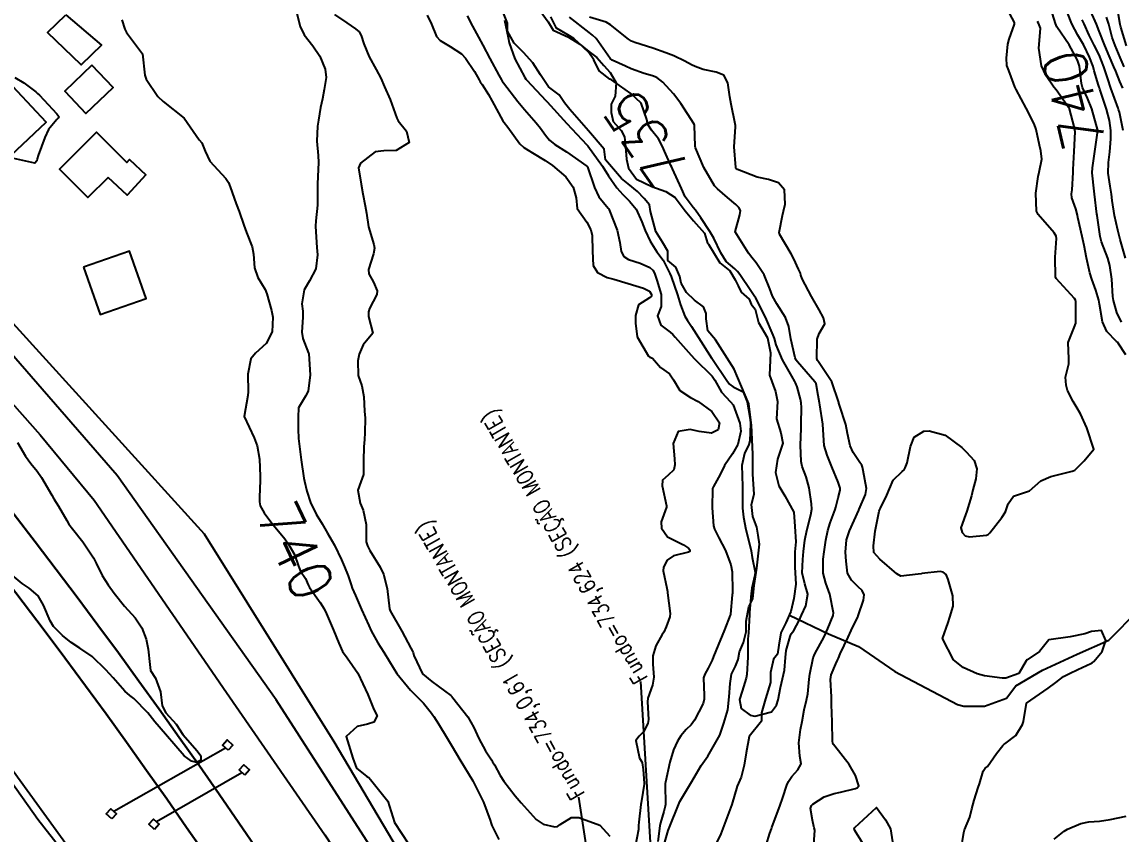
# Model space of a CAD drawing. Header units: metres. Extents: x 318500 to 325275, y 7408834 to 7428799.
# Drawn here: x 323102.9 to 323206.3, y 7421228.1 to 7421304.6 of the extents above; entities that cross this region are included whole.
import ezdxf
from ezdxf.enums import TextEntityAlignment as Align

# ---------------------------------------------------------------- set-up
doc = ezdxf.new("R2010")
doc.units = ezdxf.units.M
doc.header["$MEASUREMENT"] = 0
doc.linetypes.add('CONTINUO', pattern=[0])
for name, color, linetype in [('Cotas', 45, 'Continuous'), ('Curvas de Nivel 1m', 11, 'Continuous'), ('Curvas de Nivel 5m', 15, 'Continuous'), ('Divisas', 45, 'Continuous'), ('Edificações', 30, 'Continuous'), ('Hidrografia', 140, 'Continuous'), ('Linha Férrea', 20, 'Continuous'), ('Pórticos', 45, 'Continuous'), ('TEXTO', 45, 'Continuous'), ('Vias Primárias', 230, 'Continuous'), ('Vias Secundárias', 230, 'Continuous')]:
    doc.layers.add(name, color=color, linetype=linetype)
doc.styles.add('ROMANS', font='romans', dxfattribs={"height": 0.2})
doc.styles.add('Style-STANDARD', font='STANDARD.shx')

msp = doc.modelspace()

# ---------------------------------------------------------------- linework, layer by layer
at = {"layer": 'Curvas de Nivel 1m', "flags": 128}
for points, elevation in [([(323128.74, 7421305.37), (323129.06, 7421304.16), (323129.44, 7421303.36), (323130.24, 7421302.33), (323130.91, 7421301.34), (323131.41, 7421300.14), (323131.5, 7421299.34), (323131.33, 7421298.2), (323131.15, 7421297.34), (323130.99, 7421296.52), (323130.79, 7421295.34), (323130.71, 7421294.77), (323130.63, 7421293.34), (323130.75, 7421291.99), (323130.79, 7421291.34), (323130.76, 7421290.67), (323130.69, 7421289.34), (323130.71, 7421288.69), (323130.71, 7421287.34), (323130.53, 7421285.85), (323130.51, 7421285.34), (323130.54, 7421284.82), (323130.62, 7421283.34), (323130.68, 7421282.64), (323130.54, 7421281.34), (323129.95, 7421280.22), (323129.45, 7421279.36), (323129.23, 7421278.05), (323129.3, 7421277.36), (323129.33, 7421276.79), (323129.22, 7421275.36), (323129.3, 7421274.78), (323129.86, 7421273.41), (323129.88, 7421273.35), (323129.89, 7421273.32), (323130.02, 7421271.35), (323129.81, 7421269.83), (323129.58, 7421269.35), (323128.92, 7421268.24), (323128.87, 7421267.36), (323128.89, 7421266.24), (323128.92, 7421265.36), (323129, 7421264.62), (323129.16, 7421263.36), (323129.42, 7421261.64), (323129.47, 7421261.35), (323129.69, 7421260.42), (323130.04, 7421259.34), (323130.58, 7421258.25), (323131.12, 7421257.33), (323131.64, 7421256.46), (323132.29, 7421255.31), (323132.95, 7421253.95), (323133.23, 7421253.3), (323133.58, 7421252.43), (323133.86, 7421251.58), (323133.96, 7421251.29), (323134.27, 7421250.58), (323134.85, 7421249.28), (323135.52, 7421247.75), (323135.75, 7421247.27), (323136.37, 7421246.13), (323136.94, 7421245.25), (323137.48, 7421244.36), (323138.16, 7421243.23), (323139.44, 7421241.68), (323139.92, 7421241.21), (323140.66, 7421240.44), (323141.41, 7421239.52), (323141.55, 7421239.33), (323141.65, 7421239.19), (323142.07, 7421238.51), (323142.9, 7421237.17), (323143.37, 7421236.38), (323144.09, 7421235.15), (323145.33, 7421233.14), (323146.31, 7421231.12), (323146.94, 7421229.45), (323147.05, 7421229.11), (323147.11, 7421228.95), (323147.27, 7421228.63), (323147.77, 7421227.62)], 739), ([(323191.25, 7421226.52), (323191.52, 7421228.28), (323191.6, 7421228.52), (323192.09, 7421229.72), (323192.29, 7421230.51), (323192.5, 7421231.33), (323192.89, 7421232.5), (323192.99, 7421232.85), (323193.35, 7421234.05), (323193.53, 7421234.33), (323193.74, 7421234.49), (323194.61, 7421235.72), (323195.2, 7421236.47), (323195.29, 7421236.56), (323195.38, 7421236.62), (323196.43, 7421237.42), (323197.05, 7421238.45), (323197.13, 7421238.74), (323197.44, 7421240.45), (323199.45, 7421241.86), (323200.18, 7421242.41), (323200.92, 7421242.95), (323201.47, 7421243.23), (323202.26, 7421243.61), (323203.49, 7421244.2), (323203.6, 7421244.25), (323203.77, 7421244.37), (323204.54, 7421245.32), (323204.9, 7421246.35), (323204.47, 7421247.3), (323203.53, 7421247.19), (323202.93, 7421246.98), (323201.52, 7421246.7), (323199.52, 7421246.42), (323198.64, 7421245.3), (323197.49, 7421244.53), (323197.44, 7421244.5), (323197.4, 7421244.45), (323196.7, 7421243.23), (323195.47, 7421242.81), (323195.13, 7421242.81), (323193.47, 7421243.01), (323192.77, 7421243.21), (323191.48, 7421243.81), (323190.56, 7421244.54), (323189.52, 7421246.55), (323190.04, 7421248.04), (323190.22, 7421248.54), (323190.52, 7421249.58), (323190.48, 7421250.54), (323190.04, 7421252.09), (323189.85, 7421252.55), (323189.59, 7421252.79), (323189.29, 7421252.85), (323187.59, 7421252.65), (323187.53, 7421252.64), (323187.23, 7421252.59), (323185.59, 7421252.42), (323185.22, 7421252.61), (323183.61, 7421254), (323183.05, 7421254.64), (323183.01, 7421255.26), (323183.17, 7421256.64), (323183.55, 7421258.51), (323183.59, 7421258.63), (323183.62, 7421258.68), (323183.67, 7421258.8), (323184.28, 7421260.04), (323184.52, 7421260.62), (323184.89, 7421261.44), (323185.72, 7421262.27), (323185.9, 7421262.43), (323186.01, 7421262.61), (323186.2, 7421263.07), (323186.5, 7421264.6), (323186.86, 7421265.49), (323187.77, 7421266.04), (323188.26, 7421266.09), (323189.77, 7421265.68), (323191.33, 7421264.53), (323191.75, 7421264.12), (323192.5, 7421263.28), (323192.74, 7421262.51), (323192.66, 7421261.57), (323192.39, 7421260.52), (323192.24, 7421259.97), (323191.82, 7421258.53), (323191.67, 7421258.19), (323191.23, 7421256.96), (323191.37, 7421256.53), (323191.65, 7421256.21), (323192.05, 7421256.12), (323193.65, 7421256.26), (323193.82, 7421256.33), (323193.98, 7421256.5), (323195.11, 7421257.92), (323195.44, 7421258.47), (323195.69, 7421259.22), (323196.21, 7421259.95), (323197.7, 7421260.45), (323198.78, 7421261.37), (323199.72, 7421261.78), (323200.22, 7421261.91), (323201.73, 7421262.29), (323201.81, 7421262.31), (323201.96, 7421262.39), (323202.86, 7421263.26), (323203.76, 7421264.37), (323203.11, 7421266.38), (323202.5, 7421267.69), (323202.09, 7421268.39), (323201.81, 7421268.84), (323201.3, 7421269.87), (323201.16, 7421270.4), (323201.1, 7421271.14), (323201.4, 7421272.4), (323201.42, 7421272.85), (323201.36, 7421274.4), (323201.9, 7421275.81), (323202.07, 7421276.23), (323202.07, 7421276.39), (323202.07, 7421278.25), (323202.04, 7421278.39), (323201.94, 7421278.55), (323200.23, 7421280.42), (323200.15, 7421280.59), (323200.12, 7421282.42), (323200.25, 7421284.19), (323200.21, 7421284.42), (323200.02, 7421284.73), (323198.52, 7421286.44), (323198.36, 7421286.75), (323198.29, 7421288.45), (323198.51, 7421290.02), (323198.63, 7421290.44), (323198.88, 7421291.67), (323198.79, 7421292.44), (323198.66, 7421292.97), (323198.35, 7421294.45), (323198.16, 7421294.98), (323197.4, 7421296.46), (323196.44, 7421298.23), (323196.33, 7421298.47), (323196.21, 7421298.8), (323195.75, 7421300), (323195.59, 7421300.48), (323195.55, 7421301.17), (323195.68, 7421302.48), (323195.81, 7421302.94), (323196.29, 7421304.35), (323196.31, 7421304.45), (323196.31, 7421304.47), (323196.29, 7421304.51), (323195.62, 7421305.8)], 738), ([(323206.73, 7421282.33), (323206.25, 7421284.1), (323206.19, 7421284.34), (323206.03, 7421284.98), (323205.72, 7421286.34), (323205.49, 7421287.78), (323205.43, 7421288.35), (323205.3, 7421289.13), (323205.12, 7421290.35), (323205.14, 7421291.33), (323205.26, 7421292.35), (323205.36, 7421293.57), (323205.37, 7421294.35), (323205.23, 7421295.29), (323204.94, 7421296.36), (323204.33, 7421298.24), (323204.29, 7421298.37), (323204.27, 7421298.43), (323204.21, 7421298.62), (323203.81, 7421299.96), (323203.7, 7421300.38), (323203.37, 7421301.25), (323202.81, 7421302.39), (323202.27, 7421303.34), (323201.68, 7421304.41), (323201.28, 7421305.43)], 741), ([(323206.49, 7421298.34), (323206.22, 7421298.98), (323205.82, 7421299.94), (323205.65, 7421300.35), (323205.21, 7421301.39), (323204.8, 7421302.36), (323204.28, 7421303.71), (323204, 7421304.37), (323203.49, 7421305.57)], 743), ([(323132.28, 7421305.29), (323133.46, 7421304.5), (323134.27, 7421303.91), (323134.61, 7421303.64), (323134.81, 7421303.29), (323135.04, 7421302.5), (323135.55, 7421301.28), (323136.21, 7421300.09), (323136.64, 7421299.27), (323136.99, 7421298.47), (323137.52, 7421297.26), (323138.15, 7421295.52), (323138.28, 7421295.25), (323139.08, 7421294.29), (323139.32, 7421293.23), (323138.11, 7421292.47), (323136.93, 7421292.44), (323136.11, 7421292.36), (323134.74, 7421291.29), (323134.55, 7421290.83), (323134.8, 7421289.29), (323134.96, 7421288.39), (323135.19, 7421287.28), (323135.31, 7421286.56), (323135.49, 7421285.28), (323136, 7421283.64), (323136.07, 7421283.27), (323135.98, 7421282.74), (323135.49, 7421281.28), (323135.54, 7421280.85), (323135.95, 7421280.09), (323136.3, 7421279.26), (323136.28, 7421278.92), (323135.92, 7421278.26), (323135.59, 7421277.6), (323135.49, 7421277.28), (323135.48, 7421276.85), (323135.89, 7421275.27), (323134.98, 7421274.18), (323134.62, 7421273.29), (323134.48, 7421272.66), (323134.52, 7421271.29), (323134.86, 7421270.33), (323135.05, 7421269.28), (323135.12, 7421267.95), (323135.17, 7421267.28), (323135.15, 7421265.89), (323135.11, 7421265.28), (323135.05, 7421264.58), (323135.03, 7421263.28), (323135.03, 7421261.96), (323134.78, 7421261.28), (323134.48, 7421260.5), (323134.72, 7421259.28), (323135, 7421258.61), (323135.28, 7421257.28), (323135.27, 7421255.63), (323135.39, 7421255.27), (323135.61, 7421254.82), (323136.6, 7421253.25), (323136.92, 7421252.59), (323137.24, 7421251.24), (323137.46, 7421249.32), (323137.49, 7421249.24), (323137.54, 7421249.14), (323138.63, 7421247.23), (323139.49, 7421245.62), (323139.64, 7421245.36), (323139.69, 7421245.22), (323139.75, 7421244.95), (323140.59, 7421243.2), (323141.45, 7421242.48), (323143.25, 7421241.16), (323143.34, 7421241.07), (323143.43, 7421240.96), (323144.85, 7421239.15), (323145.4, 7421238.17), (323145.87, 7421237.13), (323146.51, 7421235.98), (323147.06, 7421235.11), (323147.18, 7421234.94), (323147.35, 7421234.64), (323147.88, 7421233.65), (323148.24, 7421233.1), (323149.31, 7421231.73), (323149.85, 7421231.07), (323151.28, 7421229.49), (323151.95, 7421229.05), (323153.04, 7421228.8), (323153.27, 7421228.85), (323153.53, 7421229.03), (323154.61, 7421229.68), (323155.28, 7421229.69), (323157.27, 7421228.98), (323158.22, 7421227.93)], 738), ([(323141.03, 7421305.21), (323141.44, 7421304.37), (323141.89, 7421303.2), (323142.25, 7421302.82), (323143.17, 7421302.26), (323144.24, 7421301.58), (323144.61, 7421301.16), (323145.46, 7421299.9), (323145.9, 7421299.14), (323146.01, 7421298.95), (323146.2, 7421298.69), (323146.8, 7421297.75), (323147.15, 7421297.13), (323148.15, 7421295.26), (323148.25, 7421295.11), (323148.6, 7421294.66), (323149.75, 7421293.09), (323150.12, 7421292.74), (323150.94, 7421292.26), (323152.11, 7421291.53), (323152.82, 7421291.05), (323154.08, 7421289.99), (323154.77, 7421289.02), (323155.05, 7421288.03), (323155.15, 7421287.02), (323156.03, 7421285.72), (323156.43, 7421285), (323156.55, 7421284.47), (323156.58, 7421283), (323156.64, 7421281.66), (323157.04, 7421280.99), (323157.96, 7421280.52), (323158.59, 7421280.35), (323159.95, 7421279.95), (323161.37, 7421279.51), (323161.94, 7421279.23), (323162.12, 7421278.93), (323162.12, 7421278.75), (323161.93, 7421278.59), (323160.9, 7421277.96), (323160.61, 7421276.94), (323160.62, 7421276.23), (323160.77, 7421274.94), (323161.86, 7421273.11), (323161.97, 7421273.03), (323162.21, 7421272.92), (323162.99, 7421272.06), (323163.84, 7421271.44), (323164.21, 7421270.89), (323164.81, 7421269.87), (323165.81, 7421269.22), (323166.53, 7421268.86), (323167.8, 7421267.92), (323168.54, 7421266.84), (323168.42, 7421266.19), (323167.77, 7421265.86), (323166.62, 7421266.01), (323165.77, 7421266.22), (323164.65, 7421266.01), (323164.17, 7421264.89), (323164.28, 7421263.44), (323164.33, 7421262.89), (323164.22, 7421262.4), (323163.71, 7421261.9), (323163.16, 7421261.45), (323163.13, 7421260.91), (323163.53, 7421259.04), (323163.53, 7421258.9), (323163.04, 7421257.52), (323163.07, 7421256.91), (323163.64, 7421256.12), (323165.14, 7421255.36), (323165.62, 7421255.05), (323165.74, 7421254.87), (323165.75, 7421254.73), (323165.62, 7421254.65), (323164.19, 7421254.31), (323163.6, 7421253.9), (323163.25, 7421253.25), (323163.24, 7421252.9), (323163.57, 7421251.28), (323163.64, 7421250.97), (323163.64, 7421250.9), (323163.63, 7421250.83), (323163.89, 7421248.89), (323163.86, 7421248.57), (323163.52, 7421247.65), (323163.28, 7421247.13), (323163.15, 7421246.9), (323162.55, 7421245.86), (323162.26, 7421244.91), (323162.27, 7421244.12), (323162.36, 7421242.91), (323162.22, 7421242.15), (323161.79, 7421240.92), (323161.76, 7421240.58), (323161.84, 7421238.92), (323161.78, 7421238.54), (323161.39, 7421237.76), (323160.96, 7421237.35), (323160.65, 7421236.93), (323161, 7421235.28), (323161.21, 7421234.92), (323161.25, 7421234.82), (323161.34, 7421234.2), (323161.43, 7421232.92), (323161.43, 7421232.82), (323161.32, 7421232.05), (323161.15, 7421231.07), (323161.13, 7421230.92), (323160.94, 7421229.26), (323160.92, 7421228.93), (323160.9, 7421228.56), (323160.6, 7421226.93)], 737), ([(323144.77, 7421305.16), (323145.29, 7421304.17), (323145.85, 7421303.15), (323146.25, 7421302.4), (323146.9, 7421301.13), (323147.76, 7421299.56), (323148.02, 7421299.11), (323148.09, 7421299), (323148.2, 7421298.83), (323149.54, 7421297.1), (323150.17, 7421296.34), (323151.29, 7421295.07), (323151.67, 7421294.59), (323152.14, 7421293.92), (323152.53, 7421293.45), (323153.03, 7421293.05), (323154.12, 7421292.35), (323156.06, 7421291.01), (323156.1, 7421290.95), (323156.78, 7421289), (323157.18, 7421288.11), (323158.05, 7421287.04), (323158.08, 7421287.01), (323158.1, 7421286.98), (323158.15, 7421286.88), (323158.91, 7421284.97), (323159.14, 7421283.82), (323159.27, 7421282.96), (323159.52, 7421282.49), (323159.98, 7421282.21), (323161.05, 7421281.87), (323161.98, 7421281.46), (323162.27, 7421281.22), (323162.41, 7421280.92), (323162.62, 7421280.26), (323163.04, 7421278.91), (323163.04, 7421277.8), (323162.69, 7421276.92), (323163.01, 7421276.02), (323163.89, 7421275.38), (323164.14, 7421275.14), (323164.35, 7421274.89), (323165.86, 7421273.2), (323166.19, 7421272.87), (323167.84, 7421271.22), (323168.09, 7421270.85), (323168.72, 7421269.73), (323169.58, 7421268.82), (323169.81, 7421268.52), (323170.46, 7421266.81), (323170.53, 7421266.04), (323170.26, 7421264.81), (323169.74, 7421263.91), (323169, 7421262.83), (323168.6, 7421261.96), (323167.96, 7421260.85), (323167.88, 7421260.66), (323167.83, 7421258.85), (323167.96, 7421257.15), (323168.05, 7421256.84), (323168.47, 7421256), (323169.08, 7421254.83), (323169.6, 7421253.47), (323169.71, 7421252.82), (323169.76, 7421251), (323169.75, 7421250.82), (323169.73, 7421250.65), (323169.56, 7421248.82), (323169.56, 7421248.8), (323169.54, 7421248.73), (323169, 7421247.34), (323168.79, 7421246.83), (323168.41, 7421245.92), (323167.97, 7421244.84), (323167.83, 7421244.49), (323167.47, 7421243.76), (323167.14, 7421243.17), (323167.03, 7421242.85), (323167.1, 7421241.18), (323167.1, 7421240.84), (323166.99, 7421240.41), (323166.19, 7421238.86), (323165.85, 7421238.42), (323165.4, 7421237.96), (323164.88, 7421237.39), (323164.57, 7421236.88), (323164.2, 7421236.05), (323163.87, 7421234.89), (323163.46, 7421233.03), (323163.43, 7421232.9), (323163.42, 7421232.81), (323163.44, 7421230.9), (323163.43, 7421230.77), (323163.29, 7421230.26), (323162.98, 7421229.2), (323162.92, 7421228.9), (323162.74, 7421227.42)], 736), ([(323172.92, 7421227.1), (323173.27, 7421228.21), (323173.41, 7421228.63), (323173.46, 7421228.76), (323173.96, 7421230.09), (323174.2, 7421230.75), (323174.49, 7421231.57), (323174.87, 7421232.74), (323175.01, 7421233.07), (323175.34, 7421233.55), (323175.91, 7421234.18), (323176.21, 7421234.73), (323176.1, 7421235.47), (323176, 7421236.73), (323176.16, 7421237.96), (323176.3, 7421238.73), (323176.51, 7421239.81), (323176.72, 7421240.72), (323176.84, 7421241.32), (323176.97, 7421242.72), (323177.02, 7421243.17), (323177.34, 7421244.71), (323177.49, 7421245.08), (323178.39, 7421246.7), (323178.74, 7421247.48), (323179.24, 7421248.69), (323179.27, 7421248.97), (323178.91, 7421250.7), (323178.54, 7421251.74), (323178.28, 7421252.7), (323178.3, 7421254.02), (323178.39, 7421254.7), (323178.54, 7421255.79), (323178.72, 7421256.7), (323178.94, 7421257.42), (323179.41, 7421258.69), (323179.47, 7421258.89), (323179.69, 7421259.79), (323179.88, 7421260.5), (323179.89, 7421260.69), (323179.71, 7421261.26), (323179.1, 7421262.7), (323178.65, 7421263.8), (323178.39, 7421264.7), (323178.28, 7421266.19), (323178.25, 7421266.71), (323177.97, 7421268.54), (323177.94, 7421268.71), (323177.82, 7421269.4), (323177.62, 7421270.5), (323177.51, 7421270.71), (323175.86, 7421272.57), (323175.74, 7421272.74), (323175.66, 7421272.95), (323175.23, 7421274.75), (323175.05, 7421275.9), (323174.74, 7421276.76), (323173.93, 7421278.04), (323173.53, 7421278.77), (323173.26, 7421279.46), (323172.75, 7421280.78), (323171.98, 7421281.91), (323171.58, 7421282.39), (323171.27, 7421282.8), (323170.02, 7421284.82), (323170.45, 7421286.41), (323170.5, 7421286.81), (323170.35, 7421287.12), (323170.06, 7421287.4), (323169.28, 7421288.05), (323168.35, 7421288.85), (323168.07, 7421289.16), (323167.07, 7421290.86), (323166.28, 7421292.71), (323166.25, 7421292.87), (323166.19, 7421294.83), (323166.18, 7421294.87), (323166.15, 7421294.94), (323164.89, 7421296.89), (323164.19, 7421297.8), (323163.2, 7421298.92), (323162.63, 7421299.34), (323162.22, 7421299.51), (323161.43, 7421299.73), (323160.22, 7421300.15), (323159.67, 7421300.4), (323158.43, 7421300.98), (323158.23, 7421301.13), (323156.93, 7421303), (323156.59, 7421303.33), (323156.27, 7421303.57), (323154.42, 7421305.03)], 736), ([(323177.37, 7421226.71), (323177.49, 7421228.49), (323177.45, 7421228.71), (323177.41, 7421228.84), (323177.29, 7421229.45), (323177.11, 7421230.53), (323177.15, 7421230.71), (323177.2, 7421230.81), (323177.3, 7421230.93), (323178.37, 7421231.64), (323179.32, 7421231.96), (323179.92, 7421232.07), (323181.33, 7421232.42), (323181.5, 7421232.49), (323181.65, 7421232.66), (323181.34, 7421233.65), (323180.75, 7421234.67), (323179.38, 7421236.4), (323179.25, 7421236.55), (323179.19, 7421236.68), (323179.18, 7421236.89), (323179.14, 7421238.68), (323179.06, 7421240.32), (323179.08, 7421240.69), (323179.08, 7421241.04), (323178.97, 7421242.69), (323179.03, 7421243.12), (323179.48, 7421244.15), (323179.65, 7421244.51), (323179.72, 7421244.68), (323179.9, 7421245.08), (323180.63, 7421246.67), (323180.91, 7421247.28), (323181.54, 7421248.59), (323181.57, 7421248.63), (323181.58, 7421248.66), (323182.08, 7421250.14), (323182.14, 7421250.65), (323181.97, 7421251.05), (323181.58, 7421251.41), (323180.94, 7421252.02), (323180.58, 7421252.68), (323180.45, 7421253.83), (323180.39, 7421254.68), (323180.48, 7421255.84), (323180.77, 7421256.67), (323181.63, 7421258.62), (323181.65, 7421258.66), (323181.65, 7421258.68), (323181.67, 7421258.72), (323182.26, 7421260.08), (323182.37, 7421260.65), (323182.04, 7421262.34), (323181.98, 7421262.66), (323181.93, 7421262.85), (323181.73, 7421263.1), (323181.12, 7421264.04), (323180.84, 7421264.67), (323180.59, 7421265.85), (323180.41, 7421266.68), (323179.81, 7421268.51), (323179.76, 7421268.69), (323179.75, 7421268.75), (323179.11, 7421270.7), (323177.86, 7421272.59), (323177.77, 7421272.71), (323177.68, 7421272.89), (323177.72, 7421274.71), (323177.9, 7421275.26), (323178.44, 7421276.17), (323178.33, 7421276.71), (323177.92, 7421277.47), (323177.2, 7421278.72), (323176.32, 7421280.38), (323176.2, 7421280.74), (323176.16, 7421280.92), (323175.98, 7421281.3), (323175.52, 7421282.28), (323175.27, 7421282.75), (323174.19, 7421284.59), (323174.15, 7421284.77), (323174.46, 7421286.35), (323174.56, 7421286.76), (323174.72, 7421287.42), (323174.64, 7421288.76), (323174.08, 7421289.42), (323173.13, 7421289.73), (323172.09, 7421289.95), (323170.23, 7421290.69), (323170.1, 7421290.79), (323170.07, 7421290.82), (323170.06, 7421290.86), (323169.91, 7421292.82), (323170.03, 7421294.7), (323170.03, 7421294.82), (323170, 7421294.98), (323169.63, 7421296.83), (323169.51, 7421297.51), (323169.3, 7421298.83), (323168.95, 7421299.57), (323168.22, 7421299.84), (323166.98, 7421300.1), (323166.23, 7421300.39), (323165.9, 7421300.55), (323165.26, 7421300.88), (323164.24, 7421301.37), (323163.49, 7421301.66), (323162.25, 7421302.09), (323160.55, 7421302.65), (323160.26, 7421302.77), (323159.98, 7421302.95), (323158.28, 7421304.3), (323157.85, 7421304.55), (323156.28, 7421305.01)], 737), ([(323206.77, 7421273.23), (323206.06, 7421274.34), (323205.98, 7421274.43), (323205.89, 7421274.5), (323204.98, 7421275.43), (323204.58, 7421276.36), (323204.3, 7421278), (323204.23, 7421278.37), (323203.95, 7421279.33), (323203.58, 7421280.37), (323203.4, 7421280.95), (323203.08, 7421282.38), (323202.86, 7421283.53), (323202.66, 7421284.38), (323202.26, 7421286.17), (323202.22, 7421286.39), (323202.06, 7421286.98), (323201.7, 7421288.03), (323201.67, 7421288.4), (323201.71, 7421288.76), (323201.81, 7421290.39), (323201.82, 7421290.68), (323201.91, 7421292.39), (323202, 7421294.24), (323201.98, 7421294.39), (323201.93, 7421294.61), (323201.48, 7421296.4), (323200.21, 7421298.17), (323200, 7421298.42), (323199.29, 7421299.51), (323198.85, 7421300.44), (323198.6, 7421302.1), (323198.63, 7421302.44), (323198.75, 7421303.98), (323198.56, 7421304.45), (323198.47, 7421304.63)], 739), ([(323206.53, 7421294.34), (323206.18, 7421296.07), (323206.1, 7421296.34), (323206.06, 7421296.47), (323205.37, 7421298.35), (323205.08, 7421299.22), (323204.71, 7421300.36), (323204.25, 7421301.49), (323203.8, 7421302.38), (323203.33, 7421303.33), (323202.84, 7421304.39), (323202.68, 7421304.78)], 742), ([(323206.62, 7421300.34), (323206.24, 7421301.24), (323205.78, 7421302.35), (323205.5, 7421303.12), (323205.16, 7421304.36), (323204.95, 7421305.02)], 744), ([(323102.2, 7421299.33), (323103.06, 7421298.84), (323104.18, 7421297.98), (323104.33, 7421297.85), (323104.52, 7421297.69), (323106.15, 7421295.93), (323106.34, 7421295.67), (323106.3, 7421295.52), (323106.15, 7421295.39), (323105.38, 7421294.44), (323105.04, 7421293.69), (323104.41, 7421292), (323104.32, 7421291.7), (323104.28, 7421291.51), (323104.09, 7421291.28), (323102.1, 7421291.72)], 741), ([(323102.47, 7421264.99), (323103.2, 7421263.71), (323103.71, 7421263), (323104.31, 7421262.3), (323104.71, 7421261.68), (323105.68, 7421260.02), (323105.89, 7421259.67), (323106.32, 7421259), (323107.09, 7421257.65), (323107.28, 7421257.29), (323107.63, 7421256.86), (323108.62, 7421255.63), (323109.6, 7421254.12), (323109.86, 7421253.62), (323110.43, 7421252.46), (323110.99, 7421251.6), (323111.56, 7421250.81), (323112.54, 7421249.57), (323113.52, 7421248.49), (323114.17, 7421247.55), (323114.57, 7421246.47), (323114.76, 7421245.55), (323114.91, 7421244.1), (323114.97, 7421243.54), (323115.45, 7421242.8), (323115.93, 7421241.53), (323116.08, 7421240.19), (323116.41, 7421239.53), (323117.39, 7421238.49), (323118.01, 7421237.5), (323119.36, 7421235.96), (323119.7, 7421235.48), (323119.72, 7421235.1), (323119.34, 7421234.86), (323118.84, 7421234.98), (323118.16, 7421235.5), (323117.36, 7421236.41), (323116.38, 7421237.52), (323115.4, 7421238.71), (323114.73, 7421239.55), (323113.42, 7421240.88), (323113.04, 7421241.18), (323112.55, 7421241.57), (323111.45, 7421242.83), (323110.78, 7421243.6), (323109.48, 7421244.83), (323108.32, 7421245.63), (323107.5, 7421246.16), (323106.68, 7421246.83), (323105.85, 7421247.66), (323105.52, 7421248.2), (323104.92, 7421249.68), (323104.41, 7421250.54), (323103.56, 7421251.28), (323102.9, 7421251.71), (323101.58, 7421252.82)], 741), ([(323182.39, 7421226.64), (323181.28, 7421228.47), (323181.22, 7421228.66), (323181.23, 7421228.71), (323181.28, 7421228.76), (323183.3, 7421230.63), (323184.16, 7421229.48), (323184.62, 7421228.61), (323184.88, 7421226.98)], 738), ([(323200.04, 7421227.64), (323200.98, 7421228.39), (323201.28, 7421228.59), (323202.54, 7421229.13), (323203.29, 7421229.27), (323204.29, 7421229.36), (323205.29, 7421229.49), (323206.8, 7421229.83)], 739)]:
    msp.add_lwpolyline(points, dxfattribs=dict(at, elevation=elevation))
at = {"layer": 'Curvas de Nivel 5m', "flags": 128}
for points, elevation in [([(323206.37, 7421276.33), (323205.92, 7421277.21), (323205.61, 7421278.34), (323205.55, 7421278.74), (323205.47, 7421280.35), (323205.27, 7421281.64), (323205.07, 7421282.35), (323204.48, 7421283.89), (323204.35, 7421284.37), (323204.07, 7421286.35), (323204.06, 7421286.37), (323204.07, 7421286.39), (323204.05, 7421286.49), (323203.83, 7421288.37), (323203.8, 7421288.64), (323203.62, 7421290.37), (323203.63, 7421290.85), (323203.87, 7421292.37), (323203.9, 7421292.6), (323204.15, 7421294.37), (323203.59, 7421296.38), (323203.17, 7421297.4), (323202.7, 7421298.39), (323202.6, 7421298.78), (323202.41, 7421300.4), (323202.24, 7421300.98), (323201.43, 7421302.41), (323200.29, 7421304.12), (323200.14, 7421304.42), (323199.72, 7421305.84)], 740), ([(323206.84, 7421302.33), (323206.29, 7421304.09), (323206.23, 7421304.34), (323205.96, 7421306)], 745), ([(323112.27, 7421304.78), (323112.57, 7421303.89), (323112.72, 7421303.58), (323114.23, 7421301.56), (323114.43, 7421299.56), (323114.57, 7421299.19), (323115.66, 7421297.55), (323116.17, 7421297.08), (323118.15, 7421295.51), (323119.56, 7421293.49), (323119.81, 7421293.18), (323120.11, 7421292.4), (323120.57, 7421291.48), (323122.08, 7421289.83), (323122.33, 7421289.46), (323122.48, 7421289.04), (323123.04, 7421287.44), (323123.33, 7421286.74), (323123.76, 7421285.43), (323124.01, 7421284.75), (323124.54, 7421283.42), (323124.68, 7421282.71), (323124.77, 7421281.42), (323125.07, 7421280.53), (323125.76, 7421279.4), (323125.93, 7421278.99), (323126.38, 7421277.4), (323126.5, 7421276.8), (323126.42, 7421275.39), (323125.87, 7421274.3), (323124.87, 7421273.41), (323124.42, 7421272.86), (323124.14, 7421271.43), (323124.16, 7421269.77), (323124.14, 7421269.42), (323123.78, 7421267.43), (323124.72, 7421265.42), (323125.01, 7421264.68), (323125.23, 7421263.41), (323125.3, 7421261.81), (323125.3, 7421261.41), (323125.25, 7421259.83), (323125.24, 7421259.41), (323125.3, 7421259.04), (323125.66, 7421258.38), (323126.41, 7421257.39), (323127.63, 7421255.92), (323128.01, 7421255.37), (323128.52, 7421254.45), (323128.91, 7421253.36), (323129.1, 7421252.87), (323129.58, 7421252.18), (323129.82, 7421251.59), (323129.95, 7421251.34), (323130.94, 7421249.94), (323131.32, 7421249.32), (323131.53, 7421248.85), (323132.21, 7421247.31), (323132.71, 7421246.1), (323133.06, 7421245.3), (323133.48, 7421244.73), (323134.49, 7421243.28), (323135.43, 7421241.27), (323136, 7421239.84), (323136.32, 7421239.26), (323136.01, 7421238.65), (323135.4, 7421238.49), (323134.42, 7421238.26), (323133.38, 7421237.3), (323134.02, 7421235.29), (323134.38, 7421234.32), (323135.33, 7421233.55), (323135.52, 7421233.45), (323135.68, 7421233.26), (323137.3, 7421231.24), (323137.94, 7421229.23), (323139.25, 7421227.22)], 740), ([(323148.28, 7421304.75), (323148.64, 7421303.11), (323148.74, 7421302.62), (323149.28, 7421301.1), (323150.21, 7421299.33), (323150.31, 7421299.19), (323150.4, 7421299.09), (323152.18, 7421297.19), (323152.3, 7421297.06), (323154.15, 7421295.03), (323156.04, 7421293.01), (323156.13, 7421292.9), (323157.52, 7421290.99), (323158.09, 7421290.08), (323158.88, 7421288.97), (323159.44, 7421288.34), (323160.06, 7421287.69), (323160.68, 7421286.94), (323161.21, 7421285.76), (323161.55, 7421284.93), (323162.01, 7421283.95), (323162.64, 7421282.92), (323163.22, 7421282.15), (323163.86, 7421280.9), (323163.97, 7421280.62), (323164.58, 7421278.89), (323164.87, 7421277.94), (323165.28, 7421276.88), (323165.52, 7421276.48), (323165.9, 7421275.91), (323166.55, 7421274.86), (323167.8, 7421272.91), (323167.84, 7421272.85), (323167.86, 7421272.83), (323169.23, 7421270.83), (323169.48, 7421270.48), (323169.82, 7421270.23), (323170.76, 7421269.75), (323171.14, 7421268.8), (323171.41, 7421267.17), (323171.45, 7421266.79), (323171.4, 7421265.15), (323171.29, 7421264.8), (323170.87, 7421263.94), (323170.63, 7421262.81), (323170.65, 7421261.87), (323170.69, 7421260.81), (323170.7, 7421259.79), (323170.71, 7421258.8), (323170.8, 7421257.95), (323171.02, 7421256.8), (323171.48, 7421254.94), (323171.5, 7421254.79), (323171.61, 7421254.15), (323171.89, 7421252.79), (323171.87, 7421252.5), (323171.58, 7421251.29), (323171.51, 7421250.79), (323171.35, 7421248.99), (323171.34, 7421248.79), (323171.26, 7421247.04), (323171.23, 7421246.79), (323171.19, 7421246.48), (323171.2, 7421244.79), (323171.11, 7421243.15), (323171.04, 7421242.8), (323170.65, 7421241.59), (323170.4, 7421240.81), (323170.57, 7421239.95), (323171.42, 7421239.31), (323171.86, 7421239.23), (323173.42, 7421239.64), (323173.91, 7421240.27), (323174.05, 7421240.75), (323174.26, 7421241.94), (323174.47, 7421242.75), (323174.65, 7421243.57), (323174.75, 7421244.75), (323174.82, 7421245.42), (323175.18, 7421246.74), (323175.28, 7421246.97), (323175.52, 7421247.29), (323176.03, 7421248.23), (323176.25, 7421248.73), (323176.65, 7421249.62), (323176.83, 7421250.72), (323176.55, 7421251.69), (323176.32, 7421252.73), (323176.36, 7421253.97), (323176.44, 7421254.73), (323176.57, 7421255.8), (323176.74, 7421256.72), (323177.12, 7421258.18), (323177.21, 7421258.72), (323177.18, 7421259.21), (323176.98, 7421260.72), (323176.68, 7421261.76), (323176.3, 7421262.73), (323176.21, 7421263.21), (323176.17, 7421264.73), (323176.21, 7421266.3), (323176.23, 7421266.73), (323176.25, 7421268.28), (323176.22, 7421268.73), (323176.15, 7421269.07), (323175.83, 7421270.24), (323175.68, 7421270.59), (323175.62, 7421270.74), (323175.35, 7421271.23), (323174.47, 7421272.76), (323173.88, 7421274.19), (323173.7, 7421274.77), (323173.58, 7421275.08), (323172.86, 7421276.78), (323171.94, 7421278.56), (323171.8, 7421278.79), (323171.49, 7421279.26), (323170.46, 7421280.81), (323170.24, 7421281.09), (323169.98, 7421281.34), (323169.17, 7421282.02), (323168.67, 7421282.84), (323168.01, 7421284.22), (323167.62, 7421284.85), (323166.76, 7421286.14), (323166.27, 7421286.87), (323166.05, 7421287.12), (323165.3, 7421288.12), (323164.94, 7421288.89), (323164.1, 7421290.76), (323164.03, 7421290.9), (323163.95, 7421291.05), (323163.13, 7421292.92), (323162.78, 7421293.56), (323162.14, 7421294.39), (323161.8, 7421294.93), (323161.69, 7421295.4), (323161.15, 7421296.94), (323160.19, 7421297.85), (323158.59, 7421298.97), (323158.36, 7421299.13), (323158.21, 7421299.2), (323157.19, 7421299.97), (323156.69, 7421301), (323156.24, 7421301.71), (323154.82, 7421303.02), (323154.26, 7421303.35), (323153.2, 7421303.98), (323152.65, 7421305.05)], 735)]:
    msp.add_lwpolyline(points, dxfattribs=dict(at, elevation=elevation))
at = {"layer": 'Divisas'}
for points in [[(323160.93, 7421188.38), (323132.25, 7421236.82), (323120.07, 7421256.36), (323102.05, 7421276.19), (323084.18, 7421296.42), (323051.62, 7421326.53), (323030.63, 7421346.36), (323012.65, 7421363.83), (322999.7, 7421378.22), (322993.54, 7421384.91), (322991.53, 7421386.69), (322989.23, 7421388.72), (322976.78, 7421399.55), (322962.43, 7421411.86), (322945.8, 7421425), (322924.21, 7421441.68), (322906.99, 7421456.14)], [(323222.42, 7421018.97), (323198.97, 7421028.81), (323189.98, 7421034.47), (323184.5, 7421041.64), (323181.99, 7421047.53), (323179.33, 7421058.12), (323178.1, 7421065.9), (323178.06, 7421085.38), (323179.41, 7421113.16), (323163.64, 7421140.97), (323148.66, 7421166.33), (323140.31, 7421180.79), (323135.4, 7421189.17), (323131.51, 7421194.54), (323124.98, 7421203.53), (323108.06, 7421225.73), (323089.72, 7421251.01), (323075.14, 7421271.35), (323068.95, 7421279.04), (323062.25, 7421285.89), (323053.4, 7421293.83), (323038.94, 7421307.12)]]:
    msp.add_lwpolyline(points, dxfattribs=at)
at = {"layer": 'Edificações'}
for points in [[(323107, 7421305.23), (323110.35, 7421302.39), (323108.46, 7421300.55), (323105.29, 7421303.57)], [(323109.46, 7421300.49), (323106.91, 7421298.05), (323108.9, 7421295.96), (323111.45, 7421298.4)], [(323101.1, 7421299.48), (323095.53, 7421294.28), (323099.59, 7421289.93), (323105.16, 7421295.13)], [(323108.68, 7421281.5), (323110.24, 7421277.03), (323114.56, 7421278.53), (323113, 7421283.01)]]:
    msp.add_lwpolyline(points, close=True, dxfattribs=at)
msp.add_lwpolyline([(323110.99, 7421289.94), (323109.09, 7421288.04), (323106.42, 7421290.71), (323109.9, 7421294.2), (323112.75, 7421291.34), (323113.01, 7421291.62), (323114.55, 7421290.18), (323112.79, 7421288.28), (323110.99, 7421289.94)], dxfattribs=at)
at = {"layer": 'Hidrografia'}
for points in [[(323163.19, 7421226.72), (323163.69, 7421228.47), (323164.81, 7421231.21), (323165.93, 7421233.08), (323166.81, 7421234.58), (323167.43, 7421235.45), (323168.05, 7421236.57), (323168.55, 7421237.44), (323168.93, 7421238.56), (323169.3, 7421239.81), (323169.43, 7421241.06), (323169.55, 7421242.3), (323169.67, 7421243.18), (323170.05, 7421243.92), (323170.3, 7421244.55), (323170.42, 7421245.29), (323170.8, 7421246.17), (323171.05, 7421247.16), (323171.05, 7421248.16), (323171.3, 7421249.53), (323171.67, 7421250.28), (323171.79, 7421251.53), (323172.04, 7421253.15), (323172.3, 7421255.41), (323172.17, 7421256.28), (323172.05, 7421257.03), (323171.67, 7421258.02), (323171.55, 7421259.15), (323171.8, 7421260.14), (323171.67, 7421262.01), (323171.67, 7421263.88), (323171.55, 7421266.62), (323171.3, 7421268.62), (323169.91, 7421271.9), (323168.16, 7421274.64), (323167.42, 7421275.51), (323167.29, 7421276.63), (323167.29, 7421277.13), (323167.04, 7421277.75), (323166.17, 7421278.38), (323165.42, 7421279.12), (323164.92, 7421280), (323164.8, 7421280.62), (323164.42, 7421281.49), (323163.68, 7421282.12), (323163.68, 7421282.99), (323163.18, 7421283.86), (323162.55, 7421284.86), (323162.05, 7421286.73), (323161.93, 7421287.35), (323161.43, 7421287.97), (323160.81, 7421288.6), (323159.93, 7421289.34), (323159.31, 7421289.84), (323158.56, 7421290.72), (323157.81, 7421291.59), (323157.69, 7421292.59), (323156.19, 7421294.33), (323154.45, 7421296.32), (323153.95, 7421296.95), (323153.44, 7421297.72), (323152.44, 7421298.47), (323151.69, 7421299.59), (323150.95, 7421300.71), (323150.07, 7421301.71), (323149.2, 7421302.58), (323148.58, 7421303.7), (323148.58, 7421304.45), (323147.22, 7421307.86)], [(323151.65, 7421305.62), (323152.41, 7421304.57), (323152.89, 7421303.8), (323154.32, 7421303.14), (323155.37, 7421302.47), (323156.23, 7421301.8), (323156.99, 7421301.23), (323157.66, 7421300.46), (323158.24, 7421299.8), (323158.81, 7421298.84), (323158.72, 7421297.58), (323158.34, 7421296.82), (323158.34, 7421296.05), (323158.53, 7421295.19), (323159.29, 7421294.34), (323159.58, 7421293.76), (323159.67, 7421292.81), (323159.77, 7421291.66), (323159.96, 7421290.81), (323160.72, 7421289.76), (323162.15, 7421289.09), (323163.49, 7421288.61), (323164.35, 7421288.04), (323165.3, 7421286.8), (323166.07, 7421285.84), (323167.12, 7421284.7), (323167.4, 7421283.75), (323167.5, 7421283.65), (323168.56, 7421281.91), (323169.51, 7421281.15), (323169.99, 7421280.29), (323170.28, 7421279.72), (323170.56, 7421279.15), (323171.33, 7421278.48), (323171.52, 7421278), (323171.9, 7421277.53), (323172.19, 7421276.29), (323173.05, 7421274.85), (323173.33, 7421273.42), (323173.24, 7421271.32), (323173.81, 7421269.8), (323174, 7421268.84), (323173.91, 7421267.22), (323174.29, 7421265.89), (323174.48, 7421264.93), (323174, 7421263.41), (323173.81, 7421262.17), (323174.1, 7421260.92), (323174.67, 7421259.97), (323175.53, 7421258.42), (323175.62, 7421257.08), (323175.72, 7421255.65), (323175.62, 7421254.7), (323175.62, 7421253.26), (323175.72, 7421251.64), (323175.53, 7421250.31), (323175.24, 7421249.07), (323174.76, 7421248.02), (323174.29, 7421247.06), (323174.1, 7421245.92), (323174, 7421245.06), (323173.62, 7421244.58), (323173.33, 7421243.34), (323173.33, 7421242.39), (323172.85, 7421240.86), (323172.47, 7421239.53), (323172.47, 7421238.76), (323171.32, 7421237.3), (323171.04, 7421235.78), (323170.85, 7421234.63), (323170.56, 7421233.49), (323170.18, 7421232.63), (323169.7, 7421230.91), (323168.65, 7421228.14), (323168.08, 7421227)]]:
    msp.add_lwpolyline(points, dxfattribs=at)
at = {"layer": 'Hidrografia', "elevation": 735}
msp.add_lwpolyline([(323175.12, 7421248.73), (323178.8, 7421246.98), (323181.61, 7421245.79), (323185.02, 7421243.42), (323190.94, 7421240.32), (323191.54, 7421240.17), (323193.46, 7421240.17), (323195.53, 7421240.91), (323196.42, 7421242.09), (323198.94, 7421243.57), (323202.2, 7421245.05), (323205.16, 7421246.39), (323207.98, 7421249.2), (323210.64, 7421250.24), (323219.59, 7421255.29), (323223.39, 7421257.9), (323229.07, 7421260.27), (323232.39, 7421261.69), (323236.42, 7421263.82), (323240.21, 7421266.66), (323244.48, 7421269.03)], dxfattribs=at)
at = {"layer": 'Linha Férrea'}
for points in [[(322143.83, 7422393.25, 0.177055), (322348.62, 7422102.06), (322434.81, 7422041.15, -0.110991), (322629.99, 7421830.68), (322682.61, 7421743.6), (322746.77, 7421641.59), (322762.26, 7421616.03), (322784.09, 7421580.6, 0.089131), (322895.41, 7421449.13), (322994.74, 7421367.34, -0.08158), (323134.17, 7421212.84), (323192.5, 7421114.16, 0.09806), (323348.12, 7420944.92), (323507.93, 7420825.98), (323699.62, 7420681.7), (323733.07, 7420655.67, -0.104587), (323843.71, 7420529.86, -0.339852), (323771.4, 7420065.59)], [(323771.4, 7420065.59, 0.339852), (323843.71, 7420529.86, 0.104587), (323733.07, 7420655.67), (323699.62, 7420681.7), (323507.93, 7420825.98), (323348.12, 7420944.92, -0.09806), (323192.5, 7421114.16), (323134.17, 7421212.84, 0.08158), (322994.74, 7421367.34), (322895.41, 7421449.13, -0.089131), (322784.09, 7421580.6), (322762.26, 7421616.03), (322746.77, 7421641.59), (322682.61, 7421743.6), (322629.99, 7421830.68, 0.110991), (322434.81, 7422041.15), (322348.62, 7422102.06, -0.177055), (322143.83, 7422393.25)], [(322140.25, 7422392.29, 0.177815), (322346.49, 7422099.02), (322440.92, 7422032, -0.098061), (322613.89, 7421848.22), (322683.95, 7421733.89), (322746.51, 7421634.34), (322780.47, 7421578.69, 0.094269), (322901.27, 7421438.87), (322999.19, 7421358.37, -0.08072), (323136.39, 7421201.41), (323184.6, 7421119.37, 0.102464), (323355.76, 7420933.91), (323510.09, 7420819.32), (323694.29, 7420680.7, -0.007988), (323738.12, 7420646.68, -0.098634), (323840.15, 7420527.89, -0.339824), (323768.6, 7420068.54)], [(323768.6, 7420068.54, 0.339824), (323840.15, 7420527.89, 0.098634), (323738.12, 7420646.68, 0.007988), (323694.29, 7420680.7), (323510.09, 7420819.32), (323355.76, 7420933.91, -0.102464), (323184.6, 7421119.37), (323136.39, 7421201.41, 0.08072), (322999.19, 7421358.37), (322901.27, 7421438.87, -0.094269), (322780.47, 7421578.69), (322746.51, 7421634.34), (322683.95, 7421733.89), (322613.89, 7421848.22, 0.098061), (322440.92, 7422032), (322346.49, 7422099.02, -0.177815), (322140.25, 7422392.29)]]:
    msp.add_lwpolyline(points, format="xyb", dxfattribs=at)
at = {"layer": 'Pórticos'}
for points in [[(323111.52, 7421230.28), (323122.03, 7421236.26)], [(323115.53, 7421229.3), (323123.58, 7421233.93)]]:
    msp.add_lwpolyline(points, dxfattribs=at)
for points in [[(323122.29, 7421236.02), (323121.76, 7421236.5), (323122.2, 7421236.99), (323122.73, 7421236.51)], [(323123.85, 7421233.69), (323123.32, 7421234.17), (323123.76, 7421234.66), (323124.29, 7421234.18)], [(323111.35, 7421229.55), (323110.81, 7421230.03), (323111.25, 7421230.52), (323111.79, 7421230.05)], [(323115.36, 7421228.57), (323114.82, 7421229.05), (323115.26, 7421229.54), (323115.8, 7421229.06)]]:
    msp.add_lwpolyline(points, close=True, dxfattribs=at)
at = {"layer": 'TEXTO', "linetype": 'CONTINUO'}
for points in [[(323163.89, 7421196.5, 0), (323161.13, 7421242.5, 0)], [(323160.27, 7421199.15, 0), (323155.28, 7421231.6, 0)]]:
    msp.add_polyline3d(points, dxfattribs=at)
at = {"layer": 'Vias Primárias'}
for points in [[(323715.64, 7420145.55, 0), (323709.04, 7420132.94)], [(323831.09, 7420001.79, 0), (323833.84, 7420008.44, 0.220888)], [(323214.16, 7420944.21), (323201.81, 7420939.26, 0.444431), (323201.43, 7420938.24, 0.099943), (323205.07, 7420933.77, 0), (323207.3, 7420931.93, 0.020742)]]:
    msp.add_lwpolyline(points, format="xyb", dxfattribs=at)
at = {"layer": 'Vias Secundárias'}
for points in [[(323050.06, 7421322.25), (323080.22, 7421293.59), (323093.68, 7421278), (323104.59, 7421265.72), (323109.67, 7421259.57), (323122.14, 7421241.47), (323131.39, 7421228.07), (323137.54, 7421218.7), (323147.33, 7421201.82), (323160.19, 7421180.79), (323165.41, 7421171.56), (323168.62, 7421173.21), (323165.58, 7421179.35, -0.355833), (323166.51, 7421183.41, -0.063134), (323171.9, 7421186.61, 0.092004), (323181.12, 7421192.81, 0.019488), (323189.78, 7421202.02, 0.002144), (323195.74, 7421208.92, -0.054501), (323199.91, 7421212.84), (323206.36, 7421216.66)], [(323210.26, 7421223.04), (323205.65, 7421220.44), (323201.84, 7421217.83), (323195.83, 7421214.23), (323190.62, 7421209.02), (323183.8, 7421201.4), (323177.58, 7421195.19), (323173.19, 7421191.91), (323168.68, 7421189.45), (323163.96, 7421187.61, -0.30211), (323159.24, 7421188.63), (323143.03, 7421215.51), (323126.8, 7421240.77), (323111.83, 7421261.88), (323091.49, 7421285.3), (323085.96, 7421292.48), (323075.88, 7421302.34), (323056.61, 7421321)], [(323071.88, 7421170.53), (323072.78, 7421173.53), (323074.52, 7421176.01), (323081.83, 7421183.32), (323093.98, 7421193.47), (323100.66, 7421197.93), (323105.13, 7421200.54, 0.058382), (323112.59, 7421206.14, 0.213237), (323114.57, 7421210.98, 0.060273), (323113.7, 7421216.69), (323111.96, 7421219.82), (323104.38, 7421229.5), (323091.33, 7421247.9), (323075.54, 7421270.4), (323066.96, 7421281.1), (323059.25, 7421288.2), (323048.19, 7421298.01), (323036.5, 7421309.33)]]:
    msp.add_lwpolyline(points, format="xyb", dxfattribs=at)

# ---------------------------------------------------------------- texts
at = {"layer": 'Cotas', "style": 'Style-STANDARD'}
for s, rotation, p in [('740', 103.6456, (323201.87, 7421297.24, 740)), ('735', 124.5657, (323161.59, 7421293.59, 735)), ('740', 295.5155, (323128.65, 7421254.8, 740))]:
    msp.add_text(s, height=4, rotation=rotation, dxfattribs=at).set_placement(p, align=Align.MIDDLE_CENTER)
at = {"layer": 'TEXTO', "style": 'ROMANS', "width": 0.8}
for s, p in [('Fundo=734,624 (SEÇÃO MONTANTE)', (323161.84, 7421242.83, -741)), ('Fundo=734,0,61 (SEÇÃO MONTANTE)', (323155.91, 7421231.92))]:
    msp.add_text(s, height=1.5, rotation=119.6735, dxfattribs=at).set_placement(p)

doc.saveas('drawing.dxf')
